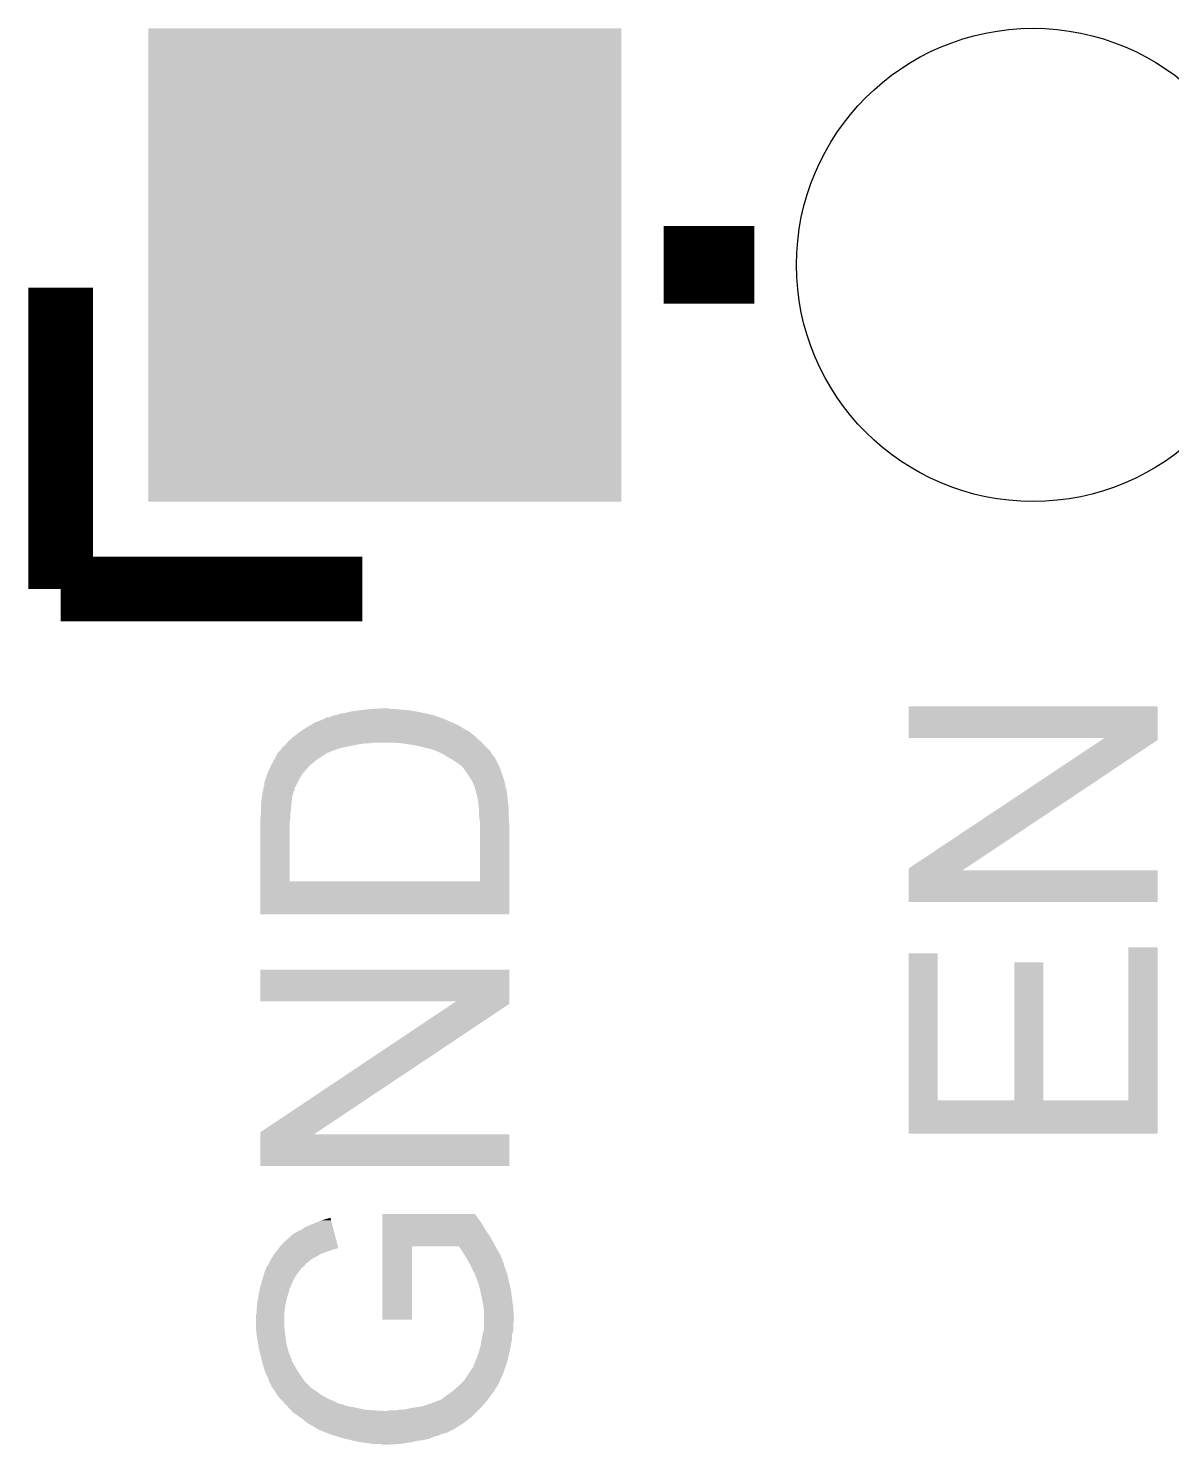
# Model space of a CAD drawing. Extents: x -1.3 to 24.2, y -3.9 to 53.4.
# Drawn here: x 4.95 to 9.43, y 18.44 to 23.99 of the extents above; entities that cross this region are included whole.
import ezdxf

# ---------------------------------------------------------------- set-up
doc = ezdxf.new("R2010")
doc.units = 0
doc.layers.get('0').update_dxf_attribs({"linetype": 'CONTINUOUS'})
doc.layers.add('WIFI_BLE_CLICK_V102_GTO', color=14, linetype='CONTINUOUS')
doc.layers.add('WIFI_BLE_CLICK_V102_GTS', color=12, linetype='CONTINUOUS')

# ---------------------------------------------------------------- blocks, each defined once
blk = doc.blocks.new('ROUND_38')
blk.add_circle((0, 0), 0.9271)
blk = doc.blocks.new('SQUARE_39')
blk.add_solid([(0.9271, 0.9271), (0.9271, -0.9271), (-0.9271, 0.9271), (-0.9271, -0.9271)])

msp = doc.modelspace()

# ---------------------------------------------------------------- linework, layer by layer
at = {"layer": 'WIFI_BLE_CLICK_V102_GTO'}
for points, const_width in [([(7.4422, 23.0632), (7.7978, 23.0632)], 0.3048), ([(5.08, 21.7932), (5.08, 22.9743)], 0.254), ([(5.08, 21.7932), (6.2611, 21.7932)], 0.254)]:
    msp.add_lwpolyline(points, dxfattribs=dict(at, const_width=const_width))
for points in [[(6.197602, 21.30806), (6.215382, 21.31314), (6.498168, 21.30806), (6.47446, 21.31314)], [(6.215382, 21.31314), (6.25348, 21.31822), (6.47446, 21.31314), (6.44398, 21.31822)], [(6.25348, 21.31822), (6.27507, 21.32076), (6.44398, 21.31822), (6.41096, 21.32076)], [(6.27507, 21.32076), (6.29666, 21.3233), (6.41096, 21.32076), (6.38556, 21.3233)], [(6.29666, 21.3233), (6.34488, 21.325838), (6.372864, 21.3233), (6.365242, 21.325838)], [(6.34488, 21.325838), (6.344918, 21.32584), (6.365242, 21.325838), (6.344918, 21.32584)], [(8.40232, 21.209022), (8.40234, 21.333438), (9.377672, 21.209022), (9.37768, 21.333438)], [(8.40234, 21.333438), (8.402342, 21.33346), (9.37768, 21.333438), (8.402342, 21.33346)], [(6.045198, 21.25218), (6.05826, 21.2598), (6.64972, 21.25218), (6.63702, 21.2598)], [(6.05826, 21.2598), (6.075678, 21.26996), (6.63702, 21.2598), (6.61416, 21.26996)], [(6.075678, 21.26996), (6.101072, 21.28012), (6.61416, 21.26996), (6.5913, 21.28012)], [(6.101072, 21.28012), (6.11378, 21.285204), (6.5913, 21.28012), (6.579436, 21.285204)], [(6.11378, 21.285204), (6.116324, 21.28774), (6.579436, 21.285204), (6.573518, 21.28774)], [(6.116324, 21.28774), (6.123944, 21.29028), (6.573518, 21.28774), (6.565898, 21.29028)], [(6.123944, 21.29028), (6.131564, 21.290282), (6.565898, 21.29028), (6.565892, 21.290282)], [(6.131564, 21.290282), (6.141714, 21.295358), (6.565892, 21.290282), (6.550662, 21.295358)], [(6.141714, 21.295358), (6.141718, 21.29536), (6.550662, 21.295358), (6.548126, 21.29536)], [(6.141718, 21.29536), (6.141722, 21.295362), (6.548126, 21.29536), (6.548124, 21.295362)], [(6.141722, 21.295362), (6.151854, 21.297894), (6.548124, 21.295362), (6.545586, 21.297894)], [(6.151854, 21.297894), (6.15188, 21.2979), (6.545586, 21.297894), (6.543042, 21.2979)], [(6.15188, 21.2979), (6.16458, 21.300442), (6.543042, 21.2979), (6.532026, 21.300442)], [(6.16458, 21.300442), (6.179822, 21.30552), (6.532026, 21.300442), (6.51002, 21.30552)], [(6.179822, 21.30552), (6.197602, 21.30806), (6.51002, 21.30552), (6.498168, 21.30806)], [(5.97154, 21.196302), (5.980246, 21.20392), (6.724902, 21.196302), (6.71576, 21.20392)], [(5.980246, 21.20392), (5.991858, 21.21408), (6.71576, 21.20392), (6.7056, 21.21408)], [(5.991858, 21.21408), (5.99512, 21.216618), (6.7056, 21.21408), (6.70306, 21.216618)], [(5.99512, 21.216618), (6.004922, 21.22424), (6.70306, 21.216618), (6.692902, 21.22424)], [(6.004922, 21.22424), (6.014716, 21.231858), (6.692902, 21.22424), (6.68528, 21.231858)], [(6.014716, 21.231858), (6.01472, 21.23186), (6.68528, 21.231858), (6.685278, 21.23186)], [(6.01472, 21.23186), (6.033768, 21.24456), (6.685278, 21.23186), (6.66242, 21.24456)], [(6.033768, 21.24456), (6.045198, 21.25218), (6.66242, 21.24456), (6.64972, 21.25218)], [(9.169328, 21.209), (8.40232, 21.209022), (9.377672, 21.209), (9.377672, 21.209022)], [(8.402328, 20.698464), (9.157874, 21.201376), (8.624626, 20.698464), (9.377672, 21.201376)], [(9.157874, 21.201376), (9.169328, 21.209), (9.377672, 21.201376), (9.377672, 21.209)], [(5.92455, 21.140422), (5.92836, 21.14804), (6.108702, 21.140422), (6.120128, 21.14804)], [(5.92836, 21.14804), (5.930582, 21.15058), (6.120128, 21.14804), (6.12394, 21.15058)], [(5.930582, 21.15058), (5.937248, 21.1582), (6.12394, 21.15058), (6.14172, 21.1582)], [(5.937248, 21.1582), (5.946138, 21.16836), (6.14172, 21.1582), (6.1722, 21.16836)], [(5.946138, 21.16836), (5.948674, 21.1709), (6.1722, 21.16836), (6.179822, 21.1709)], [(5.948674, 21.1709), (5.94868, 21.170906), (6.179822, 21.1709), (6.17985, 21.170906)], [(5.94868, 21.170906), (5.948694, 21.173446), (6.17985, 21.170906), (6.19255, 21.173446)], [(5.948694, 21.173446), (5.95376, 21.175982), (6.19255, 21.173446), (6.20523, 21.175982)], [(5.95376, 21.175982), (5.95884, 21.18106), (6.20523, 21.175982), (6.23062, 21.18106)], [(5.95884, 21.18106), (5.963072, 21.18614), (6.23062, 21.18106), (6.25602, 21.18614)], [(5.963072, 21.18614), (5.965188, 21.18868), (6.25602, 21.18614), (6.273802, 21.18868)], [(5.965188, 21.18868), (5.967304, 21.19122), (6.291582, 21.18868), (6.304282, 21.19122)], [(5.967304, 21.19122), (5.97154, 21.196302), (6.731, 21.19122), (6.724902, 21.196302)], [(6.383048, 21.191218), (6.38302, 21.19122), (6.731002, 21.191218), (6.731, 21.19122)], [(6.41858, 21.18868), (6.383048, 21.191218), (6.733118, 21.18868), (6.731002, 21.191218)], [(6.4516, 21.1836), (6.41858, 21.18868), (6.73735, 21.1836), (6.733118, 21.18868)], [(6.47954, 21.17852), (6.4516, 21.1836), (6.741584, 21.17852), (6.73735, 21.1836)], [(6.489708, 21.175978), (6.47954, 21.17852), (6.7437, 21.175978), (6.741584, 21.17852)], [(6.510018, 21.1709), (6.489708, 21.175978), (6.749626, 21.1709), (6.7437, 21.175978)], [(6.517644, 21.16836), (6.510018, 21.1709), (6.75259, 21.16836), (6.749626, 21.1709)], [(6.522724, 21.168358), (6.517644, 21.16836), (6.752592, 21.168358), (6.75259, 21.16836)], [(6.527804, 21.16582), (6.522724, 21.168358), (6.755554, 21.16582), (6.752592, 21.168358)], [(6.532884, 21.165818), (6.527804, 21.16582), (6.755556, 21.165818), (6.755554, 21.16582)], [(6.545586, 21.160738), (6.532884, 21.165818), (6.761482, 21.160738), (6.755556, 21.165818)], [(6.55828, 21.15566), (6.545586, 21.160738), (6.764386, 21.15566), (6.761482, 21.160738)], [(6.583678, 21.14296), (6.55828, 21.15566), (6.771642, 21.14296), (6.764386, 21.15566)], [(5.8928, 21.07692), (5.898444, 21.08962), (6.034084, 21.07692), (6.045198, 21.08962)], [(5.898444, 21.08962), (5.90296, 21.09978), (6.045198, 21.08962), (6.055358, 21.09978)], [(5.90296, 21.09978), (5.907192, 21.1074), (6.055358, 21.09978), (6.06298, 21.1074)], [(5.907192, 21.1074), (5.91566, 21.12264), (6.06298, 21.1074), (6.08076, 21.12264)], [(5.91566, 21.12264), (5.92074, 21.1328), (6.08076, 21.12264), (6.096002, 21.1328)], [(5.92074, 21.1328), (5.92201, 21.135342), (6.096002, 21.1328), (6.10108, 21.135342)], [(5.92201, 21.135342), (5.92328, 21.137882), (6.10108, 21.135342), (6.103624, 21.137882)], [(5.92328, 21.137882), (5.92455, 21.140422), (6.103624, 21.137882), (6.108702, 21.140422)], [(6.595878, 21.135336), (6.583678, 21.14296), (6.779262, 21.135336), (6.771642, 21.14296)], [(6.604, 21.13026), (6.595878, 21.135336), (6.7818, 21.13026), (6.779262, 21.135336)], [(6.62178, 21.1201), (6.604, 21.13026), (6.78688, 21.1201), (6.7818, 21.13026)], [(6.63702, 21.10994), (6.62178, 21.1201), (6.79196, 21.10994), (6.78688, 21.1201)], [(6.64718, 21.102318), (6.63702, 21.10994), (6.795772, 21.102318), (6.79196, 21.10994)], [(6.6548, 21.0947), (6.64718, 21.102318), (6.79958, 21.0947), (6.795772, 21.102318)], [(6.654802, 21.094698), (6.6548, 21.0947), (6.799582, 21.094698), (6.79958, 21.0947)], [(6.66496, 21.082), (6.654802, 21.094698), (6.804344, 21.082), (6.799582, 21.094698)], [(5.87756, 21.026122), (5.877562, 21.036284), (6.00329, 21.026122), (6.008372, 21.036284)], [(5.877562, 21.036284), (5.8801, 21.041362), (6.008372, 21.036284), (6.01091, 21.041362)], [(5.8801, 21.041362), (5.880944, 21.043898), (6.01091, 21.041362), (6.01218, 21.043898)], [(5.880944, 21.043898), (5.88518, 21.0566), (6.01218, 21.043898), (6.0198, 21.0566)], [(5.88518, 21.0566), (5.889942, 21.069302), (6.0198, 21.0566), (6.02742, 21.069302)], [(5.889942, 21.069302), (5.8928, 21.07692), (6.02742, 21.069302), (6.034084, 21.07692)], [(6.670042, 21.07438), (6.66496, 21.082), (6.8072, 21.07438), (6.804344, 21.082)], [(6.68528, 21.051522), (6.670042, 21.07438), (6.81482, 21.051522), (6.8072, 21.07438)], [(6.685282, 21.05152), (6.68528, 21.051522), (6.81482, 21.05152), (6.81482, 21.051522)], [(6.6929, 21.038822), (6.685282, 21.05152), (6.81863, 21.038822), (6.81482, 21.05152)], [(6.69798, 21.02612), (6.6929, 21.038822), (6.82244, 21.02612), (6.81863, 21.038822)], [(5.867862, 20.977862), (5.871094, 20.995642), (5.98678, 20.977862), (5.99186, 20.995642)], [(5.871094, 20.995642), (5.87248, 21.00326), (5.99186, 20.995642), (5.994906, 21.00326)], [(5.87248, 21.00326), (5.873608, 21.008344), (5.994906, 21.00326), (5.99694, 21.008344)], [(5.873608, 21.008344), (5.875302, 21.015966), (5.99694, 21.008344), (5.996946, 21.015966)], [(5.875302, 21.015966), (5.875866, 21.018504), (5.996946, 21.015966), (5.999482, 21.018504)], [(5.875866, 21.018504), (5.87756, 21.026122), (5.999482, 21.018504), (6.00329, 21.026122)], [(6.697982, 21.026118), (6.69798, 21.02612), (6.82244, 21.026118), (6.82244, 21.02612)], [(6.701792, 21.018496), (6.697982, 21.026118), (6.822442, 21.018496), (6.82244, 21.026118)], [(6.70306, 21.015956), (6.701792, 21.018496), (6.823712, 21.015956), (6.822442, 21.018496)], [(6.703062, 21.013418), (6.70306, 21.015956), (6.82498, 21.013418), (6.823712, 21.015956)], [(6.703066, 21.008334), (6.703062, 21.013418), (6.825998, 21.008334), (6.82498, 21.013418)], [(6.705602, 21.005794), (6.703066, 21.008334), (6.826506, 21.005794), (6.825998, 21.008334)], [(6.706872, 21.00072), (6.705602, 21.005794), (6.82752, 21.00072), (6.826506, 21.005794)], [(6.71068, 20.98548), (6.706872, 21.00072), (6.829426, 20.98548), (6.82752, 21.00072)], [(6.711698, 20.9804), (6.71068, 20.98548), (6.83006, 20.9804), (6.829426, 20.98548)], [(6.71576, 20.960082), (6.711698, 20.9804), (6.832318, 20.960082), (6.83006, 20.9804)], [(5.86486, 20.94738), (5.865552, 20.955), (5.983546, 20.94738), (5.98424, 20.955)], [(5.86486, 20.92706), (5.86486, 20.94738), (5.9817, 20.92706), (5.983546, 20.94738)], [(5.86486, 20.919438), (5.86486, 20.92706), (5.98061, 20.919438), (5.9817, 20.92706)], [(5.865552, 20.955), (5.8674, 20.97532), (5.98424, 20.955), (5.986496, 20.97532)], [(5.8674, 20.97532), (5.867862, 20.977862), (5.986496, 20.97532), (5.98678, 20.977862)], [(6.716016, 20.95754), (6.71576, 20.960082), (6.8326, 20.95754), (6.832318, 20.960082)], [(6.7183, 20.934682), (6.716016, 20.95754), (6.834886, 20.934682), (6.8326, 20.95754)], [(6.7183, 20.932142), (6.7183, 20.934682), (6.83514, 20.932142), (6.834886, 20.934682)], [(6.7183, 20.90928), (6.7183, 20.932142), (6.83514, 20.90928), (6.83514, 20.932142)], [(5.86232, 20.89404), (5.863844, 20.90928), (5.97916, 20.89404), (5.97916, 20.90928)], [(5.86232, 20.891502), (5.86232, 20.89404), (5.97916, 20.891502), (5.97916, 20.89404)], [(5.86232, 20.873718), (5.86232, 20.891502), (5.97662, 20.873718), (5.97916, 20.891502)], [(5.86232, 20.647682), (5.86232, 20.873718), (5.97662, 20.647682), (5.97662, 20.873718)], [(5.863844, 20.90928), (5.86486, 20.919438), (5.97916, 20.90928), (5.98061, 20.919438)], [(6.719254, 20.90166), (6.7183, 20.90928), (6.83514, 20.90166), (6.83514, 20.90928)], [(6.72084, 20.88896), (6.719254, 20.90166), (6.836118, 20.88896), (6.83514, 20.90166)], [(6.72338, 20.878798), (6.72084, 20.88896), (6.8369, 20.878798), (6.836118, 20.88896)], [(6.723358, 20.64766), (6.723378, 20.868642), (6.837666, 20.64766), (6.83768, 20.868642)], [(6.723378, 20.868642), (6.72338, 20.878798), (6.83768, 20.868642), (6.8369, 20.878798)], [(5.86232, 20.64766), (5.86232, 20.647682), (6.723358, 20.64766), (5.97662, 20.647682)], [(5.86232, 20.518142), (5.86232, 20.64766), (6.837658, 20.518142), (6.837666, 20.64766)], [(8.40232, 20.566402), (8.402326, 20.690818), (9.377658, 20.566402), (9.37768, 20.690818)], [(8.402326, 20.69084), (8.402328, 20.698464), (8.613212, 20.69084), (8.624626, 20.698464)], [(8.402326, 20.690818), (8.402326, 20.69084), (9.37768, 20.690818), (8.613212, 20.69084)], [(9.377658, 20.56638), (8.40232, 20.566402), (9.377658, 20.56638), (9.377658, 20.566402)], [(6.837658, 20.51812), (5.86232, 20.518142), (6.837658, 20.51812), (6.837658, 20.518142)], [(9.26338, 19.789162), (9.2634, 20.388558), (9.37766, 19.789162), (9.37768, 20.388558)], [(9.2634, 20.388558), (9.263402, 20.38858), (9.37768, 20.388558), (9.263402, 20.38858)], [(8.402324, 19.78914), (8.40234, 20.365698), (8.516642, 19.78914), (8.51662, 20.365698)], [(8.40234, 20.365698), (8.402342, 20.36572), (8.51662, 20.365698), (8.402342, 20.36572)], [(8.81634, 19.789162), (8.81636, 20.330138), (8.930662, 19.789162), (8.93064, 20.330138)], [(8.81636, 20.330138), (8.816362, 20.33016), (8.93064, 20.330138), (8.816362, 20.33016)], [(5.86232, 20.177782), (5.86234, 20.302198), (6.837672, 20.177782), (6.83768, 20.302198)], [(5.86234, 20.302198), (5.862342, 20.30222), (6.83768, 20.302198), (5.862342, 20.30222)], [(6.629328, 20.17776), (5.86232, 20.177782), (6.837672, 20.17776), (6.837672, 20.177782)], [(5.862328, 19.664684), (6.614132, 20.167596), (6.084626, 19.664684), (6.837672, 20.167596)], [(6.614132, 20.167596), (6.629328, 20.17776), (6.837672, 20.167596), (6.837672, 20.17776)], [(8.40232, 19.659622), (8.402324, 19.78914), (9.377658, 19.659622), (9.37766, 19.78914)], [(8.516642, 19.78914), (8.81634, 19.789162), (8.930662, 19.78914), (8.930662, 19.789162)], [(8.930662, 19.78914), (9.26338, 19.789162), (9.37766, 19.78914), (9.37766, 19.789162)], [(5.86232, 19.532622), (5.862326, 19.657038), (6.837658, 19.532622), (6.83768, 19.657038)], [(5.862326, 19.65706), (5.862328, 19.664684), (6.073212, 19.65706), (6.084626, 19.664684)], [(5.862326, 19.657038), (5.862326, 19.65706), (6.83768, 19.657038), (6.073212, 19.65706)], [(9.377658, 19.6596), (8.40232, 19.659622), (9.377658, 19.6596), (9.377658, 19.659622)], [(6.837658, 19.5326), (5.86232, 19.532622), (6.837658, 19.5326), (6.837658, 19.532622)], [(6.04012, 19.29384), (6.10108, 19.319242), (6.14591, 19.29384), (6.13929, 19.319242)], [(6.10108, 19.319242), (6.136646, 19.32938), (6.13929, 19.319242), (6.136646, 19.32938)], [(6.33986, 19.344618), (6.339862, 19.34464), (6.70306, 19.344618), (6.339862, 19.34464)], [(6.33986, 19.342094), (6.33986, 19.344618), (6.703066, 19.342094), (6.70306, 19.344618)], [(6.33986, 19.33448), (6.33986, 19.342094), (6.71068, 19.33448), (6.703066, 19.342094)], [(6.33986, 19.31924), (6.33986, 19.33448), (6.72084, 19.31924), (6.71068, 19.33448)], [(6.33986, 19.309078), (6.33986, 19.31924), (6.728462, 19.309078), (6.72084, 19.31924)], [(5.97662, 19.2532), (5.986782, 19.263362), (6.156502, 19.2532), (6.153852, 19.263362)], [(5.986782, 19.263362), (5.99948, 19.27098), (6.153852, 19.263362), (6.151868, 19.27098)], [(5.99948, 19.27098), (6.019798, 19.28114), (6.151868, 19.27098), (6.14922, 19.28114)], [(6.019798, 19.28114), (6.04012, 19.29384), (6.14922, 19.28114), (6.14591, 19.29384)], [(6.339856, 19.253202), (6.339858, 19.28368), (6.764018, 19.253202), (6.743698, 19.28368)], [(6.339858, 19.28368), (6.33986, 19.309078), (6.743698, 19.28368), (6.728462, 19.309078)], [(5.928076, 19.202398), (5.932026, 19.207478), (6.14172, 19.202398), (6.154416, 19.207478)], [(5.932026, 19.207478), (5.932028, 19.20748), (6.154416, 19.207478), (6.159496, 19.20748)], [(5.932028, 19.20748), (5.933998, 19.210014), (6.159496, 19.20748), (6.164566, 19.210014)], [(5.933998, 19.210014), (5.935962, 19.212538), (6.164566, 19.210014), (6.16458, 19.212538)], [(5.935962, 19.212538), (5.93598, 19.21256), (6.16458, 19.212538), (6.167092, 19.21256)], [(5.93598, 19.21256), (5.95376, 19.23288), (6.167092, 19.21256), (6.161798, 19.23288)], [(5.95376, 19.23288), (5.97662, 19.2532), (6.161798, 19.23288), (6.156502, 19.2532)], [(6.33984, 18.930642), (6.339854, 19.217618), (6.456658, 18.930642), (6.45668, 19.217618)], [(6.339854, 19.22018), (6.339856, 19.253202), (6.7818, 19.22018), (6.764018, 19.253202)], [(6.339854, 19.21764), (6.339854, 19.22018), (6.783252, 19.21764), (6.7818, 19.22018)], [(6.339854, 19.217618), (6.339854, 19.21764), (6.45668, 19.217618), (6.63955, 19.21764)], [(6.65226, 19.199858), (6.63955, 19.21764), (6.793414, 19.199858), (6.783252, 19.21764)], [(5.890258, 19.141438), (5.89534, 19.149062), (6.035038, 19.141438), (6.040758, 19.149062)], [(5.89534, 19.149062), (5.896606, 19.151596), (6.040758, 19.149062), (6.04266, 19.151596)], [(5.896606, 19.151596), (5.897878, 19.154138), (6.04266, 19.151596), (6.047736, 19.154138)], [(5.897878, 19.154138), (5.89915, 19.156682), (6.047736, 19.154138), (6.050282, 19.156682)], [(5.89915, 19.156682), (5.9055, 19.169378), (6.050282, 19.156682), (6.065518, 19.169378)], [(5.9055, 19.16938), (5.91185, 19.17954), (6.065522, 19.16938), (6.08584, 19.17954)], [(5.9055, 19.169378), (5.9055, 19.16938), (6.065518, 19.169378), (6.065522, 19.16938)], [(5.91185, 19.17954), (5.9182, 19.1897), (6.08584, 19.17954), (6.103618, 19.1897)], [(5.9182, 19.1897), (5.924126, 19.19732), (6.103618, 19.1897), (6.12394, 19.19732)], [(5.924126, 19.19732), (5.928076, 19.202398), (6.12394, 19.19732), (6.14172, 19.202398)], [(6.661784, 19.18462), (6.65226, 19.199858), (6.80212, 19.18462), (6.793414, 19.199858)], [(6.67766, 19.159218), (6.661784, 19.18462), (6.81228, 19.159218), (6.80212, 19.18462)], [(6.684012, 19.146516), (6.67766, 19.159218), (6.81736, 19.146516), (6.81228, 19.159218)], [(5.86994, 19.0881), (5.87463, 19.10334), (5.993312, 19.0881), (6.002018, 19.10334)], [(5.87463, 19.10334), (5.880102, 19.12112), (6.002018, 19.10334), (6.01472, 19.12112)], [(5.880102, 19.12112), (5.880104, 19.121122), (6.01472, 19.12112), (6.01472, 19.121122)], [(5.880104, 19.121122), (5.88264, 19.123666), (6.01472, 19.121122), (6.016756, 19.123666)], [(5.88264, 19.123666), (5.882642, 19.128744), (6.016756, 19.123666), (6.020818, 19.128744)], [(5.882642, 19.128744), (5.885178, 19.133818), (6.020818, 19.128744), (6.024878, 19.133818)], [(5.885178, 19.133818), (5.885182, 19.133822), (6.024878, 19.133818), (6.024882, 19.133822)], [(5.885182, 19.133822), (5.890258, 19.141438), (6.024882, 19.133822), (6.035038, 19.141438)], [(6.686552, 19.141436), (6.684012, 19.146516), (6.817362, 19.141436), (6.81736, 19.146516)], [(6.689092, 19.136358), (6.686552, 19.141436), (6.8199, 19.136358), (6.817362, 19.141436)], [(6.69671, 19.12112), (6.689092, 19.136358), (6.82498, 19.12112), (6.8199, 19.136358)], [(6.70306, 19.10842), (6.69671, 19.12112), (6.83006, 19.10842), (6.82498, 19.12112)], [(6.703062, 19.108418), (6.70306, 19.10842), (6.83006, 19.108418), (6.83006, 19.10842)], [(6.705598, 19.100802), (6.703062, 19.108418), (6.831584, 19.100802), (6.83006, 19.108418)], [(6.7056, 19.098266), (6.705598, 19.100802), (6.832092, 19.098266), (6.831584, 19.100802)], [(6.708136, 19.095722), (6.7056, 19.098266), (6.8326, 19.095722), (6.832092, 19.098266)], [(6.712372, 19.08302), (6.708136, 19.095722), (6.83514, 19.08302), (6.8326, 19.095722)], [(5.855122, 19.0246), (5.857662, 19.03984), (5.969002, 19.0246), (5.974078, 19.03984)], [(5.857662, 19.03984), (5.859778, 19.052538), (5.974078, 19.03984), (5.976618, 19.052538)], [(5.859778, 19.052538), (5.85978, 19.052542), (5.976618, 19.052538), (5.97662, 19.052542)], [(5.85978, 19.052542), (5.861954, 19.060154), (5.97662, 19.052542), (5.981696, 19.060154)], [(5.861954, 19.060154), (5.86268, 19.062696), (5.981696, 19.060154), (5.9817, 19.062696)], [(5.86268, 19.062696), (5.869212, 19.085558), (5.9817, 19.062696), (5.99186, 19.085558)], [(5.869212, 19.085558), (5.86994, 19.0881), (5.99186, 19.085558), (5.993312, 19.0881)], [(6.7183, 19.065238), (6.712372, 19.08302), (6.839586, 19.065238), (6.83514, 19.08302)], [(6.721476, 19.052538), (6.7183, 19.065238), (6.84276, 19.052538), (6.839586, 19.065238)], [(6.72592, 19.03476), (6.721476, 19.052538), (6.8453, 19.03476), (6.84276, 19.052538)], [(5.84708, 18.96618), (5.848464, 18.981418), (5.957314, 18.96618), (5.95884, 18.981418)], [(5.848464, 18.981418), (5.84962, 18.99412), (5.95884, 18.981418), (5.961662, 18.99412)], [(5.84962, 18.99412), (5.851466, 19.00428), (5.961662, 18.99412), (5.96392, 19.00428)], [(5.851466, 19.00428), (5.8547, 19.02206), (5.96392, 19.00428), (5.968366, 19.02206)], [(5.8547, 19.02206), (5.855122, 19.0246), (5.968366, 19.02206), (5.969002, 19.0246)], [(6.729476, 19.01698), (6.72592, 19.03476), (6.84784, 19.01698), (6.8453, 19.03476)], [(6.73608, 18.983958), (6.729476, 19.01698), (6.852244, 18.983958), (6.84784, 19.01698)], [(6.736646, 18.97888), (6.73608, 18.983958), (6.85292, 18.97888), (6.852244, 18.983958)], [(5.84454, 18.945862), (5.84708, 18.956022), (5.9563, 18.945862), (5.9563, 18.956022)], [(5.84454, 18.900138), (5.84454, 18.945862), (5.9563, 18.900138), (5.9563, 18.945862)], [(5.84708, 18.956022), (5.84708, 18.96618), (5.9563, 18.956022), (5.957314, 18.96618)], [(6.456658, 18.93062), (6.33984, 18.930642), (6.456658, 18.93062), (6.456658, 18.930642)], [(6.73862, 18.9611), (6.736646, 18.97888), (6.854032, 18.9611), (6.85292, 18.97888)], [(6.73862, 18.938242), (6.73862, 18.9611), (6.85546, 18.938242), (6.854032, 18.9611)], [(6.73862, 18.925538), (6.73862, 18.938242), (6.85546, 18.925538), (6.85546, 18.938242)], [(6.73862, 18.915378), (6.73862, 18.925538), (6.85292, 18.915378), (6.85546, 18.925538)], [(5.844794, 18.8976), (5.84454, 18.900138), (5.9563, 18.8976), (5.9563, 18.900138)], [(5.846826, 18.87728), (5.844794, 18.8976), (5.95884, 18.87728), (5.9563, 18.8976)], [(5.84708, 18.874738), (5.846826, 18.87728), (5.959124, 18.874738), (5.95884, 18.87728)], [(5.85029, 18.85442), (5.84708, 18.874738), (5.96138, 18.85442), (5.959124, 18.874738)], [(6.732756, 18.869658), (6.73686, 18.887436), (6.84784, 18.869658), (6.85292, 18.887436)], [(6.73686, 18.887436), (6.73862, 18.895062), (6.85292, 18.887436), (6.85292, 18.895062)], [(6.73862, 18.895062), (6.73862, 18.915378), (6.85292, 18.895062), (6.85292, 18.915378)], [(5.8547, 18.82648), (5.85029, 18.85442), (5.96646, 18.82648), (5.96138, 18.85442)], [(5.854702, 18.826478), (5.8547, 18.82648), (5.96646, 18.826478), (5.96646, 18.82648)], [(5.85978, 18.80362), (5.854702, 18.826478), (5.973318, 18.80362), (5.96646, 18.826478)], [(6.720376, 18.81124), (6.72592, 18.83156), (6.84022, 18.81124), (6.84403, 18.83156)], [(6.72592, 18.83156), (6.729306, 18.851878), (6.84403, 18.83156), (6.84784, 18.851878)], [(6.729306, 18.851878), (6.731, 18.86204), (6.84784, 18.851878), (6.84784, 18.86204)], [(6.731, 18.86204), (6.732756, 18.869658), (6.84784, 18.86204), (6.84784, 18.869658)], [(5.860416, 18.80108), (5.85978, 18.80362), (5.974078, 18.80108), (5.973318, 18.80362)], [(5.866766, 18.775676), (5.860416, 18.80108), (5.98424, 18.775676), (5.974078, 18.80108)], [(5.867402, 18.773138), (5.866766, 18.775676), (5.984242, 18.773138), (5.98424, 18.775676)], [(5.869306, 18.765518), (5.867402, 18.773138), (5.98678, 18.765518), (5.984242, 18.773138)], [(5.86994, 18.76298), (5.869306, 18.765518), (5.988304, 18.76298), (5.98678, 18.765518)], [(5.876472, 18.74012), (5.86994, 18.76298), (6.00202, 18.74012), (5.988304, 18.76298)], [(6.70052, 18.755364), (6.704752, 18.768062), (6.825826, 18.755364), (6.83006, 18.768062)], [(6.704752, 18.768062), (6.7056, 18.7706), (6.83006, 18.768062), (6.830656, 18.7706)], [(6.7056, 18.7706), (6.71068, 18.780762), (6.830656, 18.7706), (6.833048, 18.780762)], [(6.71068, 18.780762), (6.718298, 18.80362), (6.833048, 18.780762), (6.838426, 18.80362)], [(6.718298, 18.80362), (6.720376, 18.81124), (6.838426, 18.80362), (6.84022, 18.81124)], [(5.880098, 18.72742), (5.876472, 18.74012), (6.009278, 18.72742), (6.00202, 18.74012)], [(5.882132, 18.722338), (5.880098, 18.72742), (6.01218, 18.722338), (6.009278, 18.72742)], [(5.88518, 18.714718), (5.882132, 18.722338), (6.017624, 18.714718), (6.01218, 18.722338)], [(5.8928, 18.702022), (5.88518, 18.714718), (6.026694, 18.702022), (6.017624, 18.714718)], [(6.65988, 18.69186), (6.67766, 18.71726), (6.801262, 18.69186), (6.812558, 18.71726)], [(6.67766, 18.71726), (6.681046, 18.722342), (6.812558, 18.71726), (6.81482, 18.722342)], [(6.681046, 18.722342), (6.69798, 18.747744), (6.81482, 18.722342), (6.823286, 18.747744)], [(6.69798, 18.747744), (6.697986, 18.752826), (6.823286, 18.747744), (6.82498, 18.752826)], [(6.697986, 18.752826), (6.70052, 18.755364), (6.82498, 18.752826), (6.825826, 18.755364)], [(5.895338, 18.689322), (5.8928, 18.702022), (6.035766, 18.689322), (6.026694, 18.702022)], [(5.897034, 18.686778), (5.895338, 18.689322), (6.037582, 18.686778), (6.035766, 18.689322)], [(5.900418, 18.681702), (5.897034, 18.686778), (6.04266, 18.681702), (6.037582, 18.686778)], [(5.905498, 18.671544), (5.900418, 18.681702), (6.052818, 18.671544), (6.04266, 18.681702)], [(5.9055, 18.669004), (5.905498, 18.671544), (6.055358, 18.669004), (6.052818, 18.671544)], [(5.909132, 18.66392), (5.9055, 18.669004), (6.060442, 18.66392), (6.055358, 18.669004)], [(5.914574, 18.656298), (5.909132, 18.66392), (6.070602, 18.656298), (6.060442, 18.66392)], [(5.9182, 18.651218), (5.914574, 18.656298), (6.07907, 18.651218), (6.070602, 18.656298)], [(5.919788, 18.64868), (5.9182, 18.651218), (6.0833, 18.64868), (6.07907, 18.651218)], [(5.92614, 18.638518), (5.919788, 18.64868), (6.096002, 18.638518), (6.0833, 18.64868)], [(6.599766, 18.63852), (6.613312, 18.64868), (6.7691, 18.63852), (6.77672, 18.64868)], [(6.613312, 18.64868), (6.6167, 18.65122), (6.77672, 18.64868), (6.778412, 18.65122)], [(6.6167, 18.65122), (6.622504, 18.656298), (6.778412, 18.65122), (6.781798, 18.656298)], [(6.622504, 18.656298), (6.634114, 18.666456), (6.781798, 18.656298), (6.786878, 18.666456)], [(6.634114, 18.666456), (6.63702, 18.668998), (6.786878, 18.666456), (6.789418, 18.668998)], [(6.63702, 18.668998), (6.639554, 18.671534), (6.789418, 18.668998), (6.791954, 18.671534)], [(6.639554, 18.671534), (6.644618, 18.676598), (6.791954, 18.671534), (6.79196, 18.676598)], [(6.644618, 18.676598), (6.64464, 18.67662), (6.79196, 18.676598), (6.794486, 18.67662)], [(6.64464, 18.67662), (6.65988, 18.69186), (6.794486, 18.67662), (6.801262, 18.69186)], [(5.9309, 18.630902), (5.92614, 18.638518), (6.109332, 18.630902), (6.096002, 18.638518)], [(5.942626, 18.6182), (5.9309, 18.630902), (6.13156, 18.6182), (6.109332, 18.630902)], [(5.949662, 18.610576), (5.942626, 18.6182), (6.15188, 18.610576), (6.13156, 18.6182)], [(5.952004, 18.608038), (5.949662, 18.610576), (6.154424, 18.608038), (6.15188, 18.610576)], [(5.954348, 18.6055), (5.952004, 18.608038), (6.159502, 18.6055), (6.154424, 18.608038)], [(5.959034, 18.600422), (5.954348, 18.6055), (6.17474, 18.600422), (6.159502, 18.6055)], [(5.96138, 18.59788), (5.959034, 18.600422), (6.184896, 18.59788), (6.17474, 18.600422)], [(5.961382, 18.597878), (5.96138, 18.59788), (6.184902, 18.597878), (6.184896, 18.59788)], [(5.966038, 18.5928), (5.961382, 18.597878), (6.197602, 18.5928), (6.184902, 18.597878)], [(5.968366, 18.59026), (5.966038, 18.5928), (6.2103, 18.59026), (6.197602, 18.5928)], [(6.494782, 18.590262), (6.53288, 18.60296), (6.730308, 18.590262), (6.741852, 18.60296)], [(6.53288, 18.60296), (6.552688, 18.610578), (6.741852, 18.60296), (6.748778, 18.610578)], [(6.552688, 18.610578), (6.565904, 18.61566), (6.748778, 18.610578), (6.752474, 18.61566)], [(6.565904, 18.61566), (6.568446, 18.615666), (6.752474, 18.61566), (6.752478, 18.615666)], [(6.568446, 18.615666), (6.570984, 18.618202), (6.752478, 18.615666), (6.754322, 18.618202)], [(6.570984, 18.618202), (6.57606, 18.620742), (6.754322, 18.618202), (6.75617, 18.620742)], [(6.57606, 18.620742), (6.58114, 18.62582), (6.75617, 18.620742), (6.759862, 18.62582)], [(6.58114, 18.62582), (6.59638, 18.63598), (6.759862, 18.62582), (6.767252, 18.63598)], [(6.59638, 18.63598), (6.599766, 18.63852), (6.767252, 18.63598), (6.7691, 18.63852)], [(5.973024, 18.58518), (5.968366, 18.59026), (6.23824, 18.58518), (6.2103, 18.59026)], [(5.980008, 18.57756), (5.973024, 18.58518), (6.27126, 18.57756), (6.23824, 18.58518)], [(5.982338, 18.57502), (5.980008, 18.57756), (6.30682, 18.57502), (6.27126, 18.57756)], [(5.984666, 18.57248), (5.982338, 18.57502), (6.347458, 18.57248), (6.30682, 18.57502)], [(5.98932, 18.567402), (5.984666, 18.57248), (6.708142, 18.567402), (6.71322, 18.57248)], [(6.011338, 18.552158), (5.98932, 18.567402), (6.692898, 18.552158), (6.708142, 18.567402)], [(6.02234, 18.54454), (6.011338, 18.552158), (6.6832, 18.54454), (6.692898, 18.552158)], [(6.04774, 18.52422), (6.02234, 18.54454), (6.657338, 18.52422), (6.6832, 18.54454)], [(6.347458, 18.57248), (6.360162, 18.572482), (6.71322, 18.57248), (6.713222, 18.572482)], [(6.360162, 18.572482), (6.367784, 18.57502), (6.713222, 18.572482), (6.71576, 18.57502)], [(6.393182, 18.57502), (6.408422, 18.57756), (6.71576, 18.57502), (6.7183, 18.57756)], [(6.423662, 18.57756), (6.447366, 18.58264), (6.7183, 18.57756), (6.72338, 18.58264)], [(6.447366, 18.58264), (6.45922, 18.58518), (6.72338, 18.58264), (6.725688, 18.58518)], [(6.45922, 18.58518), (6.494782, 18.590262), (6.725688, 18.58518), (6.730308, 18.590262)], [(6.060442, 18.5166), (6.04774, 18.52422), (6.645144, 18.5166), (6.657338, 18.52422)], [(6.070598, 18.51152), (6.060442, 18.5166), (6.637016, 18.51152), (6.645144, 18.5166)], [(6.085834, 18.501364), (6.070598, 18.51152), (6.620766, 18.501364), (6.637016, 18.51152)], [(6.088374, 18.50136), (6.085834, 18.501364), (6.62076, 18.50136), (6.620766, 18.501364)], [(6.09092, 18.498824), (6.088374, 18.50136), (6.616702, 18.498824), (6.62076, 18.50136)], [(6.090932, 18.49882), (6.09092, 18.498824), (6.616696, 18.49882), (6.616702, 18.498824)], [(6.090946, 18.498814), (6.090932, 18.49882), (6.614154, 18.498814), (6.616696, 18.49882)], [(6.09746, 18.49628), (6.090946, 18.498814), (6.611616, 18.49628), (6.614154, 18.498814)], [(6.103994, 18.493738), (6.09746, 18.49628), (6.603996, 18.493738), (6.611616, 18.49628)], [(6.117054, 18.488658), (6.103994, 18.493738), (6.596378, 18.488658), (6.603996, 18.493738)], [(6.123578, 18.48612), (6.117054, 18.488658), (6.586222, 18.48612), (6.596378, 18.488658)], [(6.136636, 18.48104), (6.123578, 18.48612), (6.57098, 18.48104), (6.586222, 18.48612)], [(6.13664, 18.481038), (6.136636, 18.48104), (6.570974, 18.481038), (6.57098, 18.48104)], [(6.15273, 18.475958), (6.13664, 18.481038), (6.55828, 18.475958), (6.570974, 18.481038)], [(6.168814, 18.47088), (6.15273, 18.475958), (6.540498, 18.47088), (6.55828, 18.475958)], [(6.184902, 18.4658), (6.168814, 18.47088), (6.528644, 18.4658), (6.540498, 18.47088)], [(6.195698, 18.46326), (6.184902, 18.4658), (6.522718, 18.46326), (6.528644, 18.4658)], [(6.217286, 18.45818), (6.195698, 18.46326), (6.49986, 18.45818), (6.522718, 18.46326)], [(6.22808, 18.45564), (6.217286, 18.45818), (6.479542, 18.45564), (6.49986, 18.45818)], [(6.250942, 18.45056), (6.22808, 18.45564), (6.45668, 18.45056), (6.479542, 18.45564)], [(6.26872, 18.44802), (6.250942, 18.45056), (6.440592, 18.44802), (6.45668, 18.45056)], [(6.28904, 18.44548), (6.26872, 18.44802), (6.424504, 18.44548), (6.440592, 18.44802)], [(6.304278, 18.44294), (6.28904, 18.44548), (6.408418, 18.44294), (6.424504, 18.44548)], [(6.342378, 18.4404), (6.332218, 18.44294), (6.35508, 18.4404), (6.408418, 18.44294)]]:
    msp.add_solid(points, dxfattribs=at)

# ---------------------------------------------------------------- block references
at = {"layer": 'WIFI_BLE_CLICK_V102_GTS'}
for name, p in [('SQUARE_39', (6.35, 23.0632)), ('ROUND_38', (8.89, 23.0632))]:
    msp.add_blockref(name, p, dxfattribs=at)

doc.saveas('drawing.dxf')
